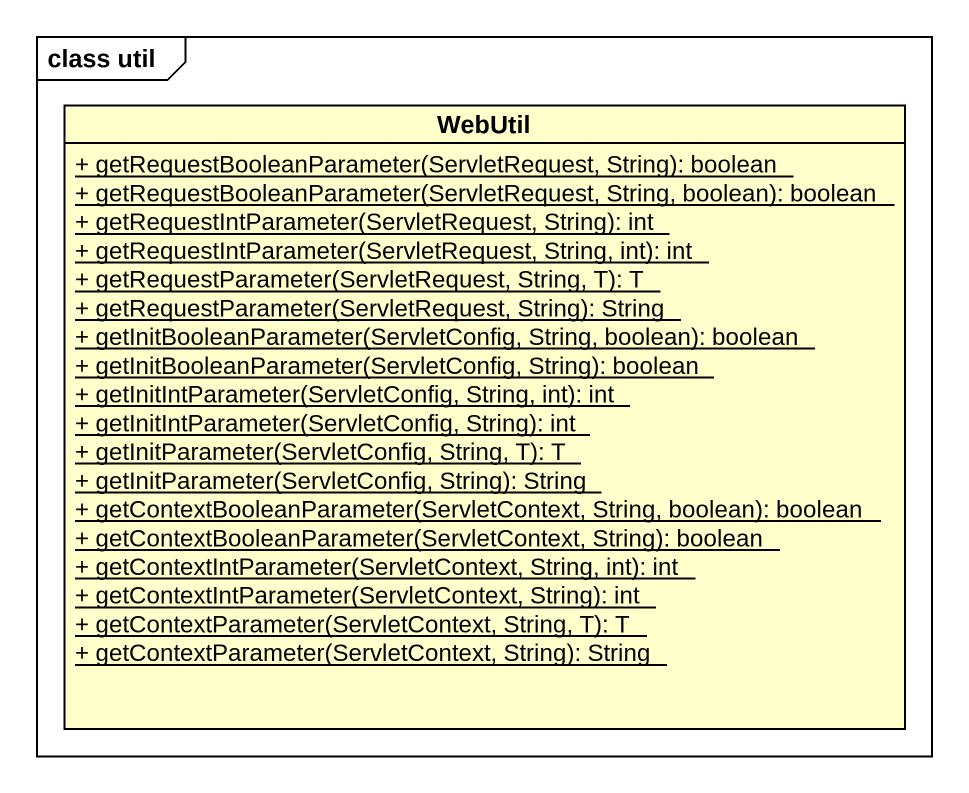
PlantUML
@startuml
mainframe class util
hide circle
hide empty members
skinparam classAttributeIconSize 0
class WebUtil {
  {static} + getRequestBooleanParameter(ServletRequest, String): boolean
  {static} + getRequestBooleanParameter(ServletRequest, String, boolean): boolean
  {static} + getRequestIntParameter(ServletRequest, String): int
  {static} + getRequestIntParameter(ServletRequest, String, int): int
  {static} + getRequestParameter(ServletRequest, String, T): T
  {static} + getRequestParameter(ServletRequest, String): String
  {static} + getInitBooleanParameter(ServletConfig, String, boolean): boolean
  {static} + getInitBooleanParameter(ServletConfig, String): boolean
  {static} + getInitIntParameter(ServletConfig, String, int): int
  {static} + getInitIntParameter(ServletConfig, String): int
  {static} + getInitParameter(ServletConfig, String, T): T
  {static} + getInitParameter(ServletConfig, String): String
  {static} + getContextBooleanParameter(ServletContext, String, boolean): boolean
  {static} + getContextBooleanParameter(ServletContext, String): boolean
  {static} + getContextIntParameter(ServletContext, String, int): int
  {static} + getContextIntParameter(ServletContext, String): int
  {static} + getContextParameter(ServletContext, String, T): T
  {static} + getContextParameter(ServletContext, String): String
}
@enduml
